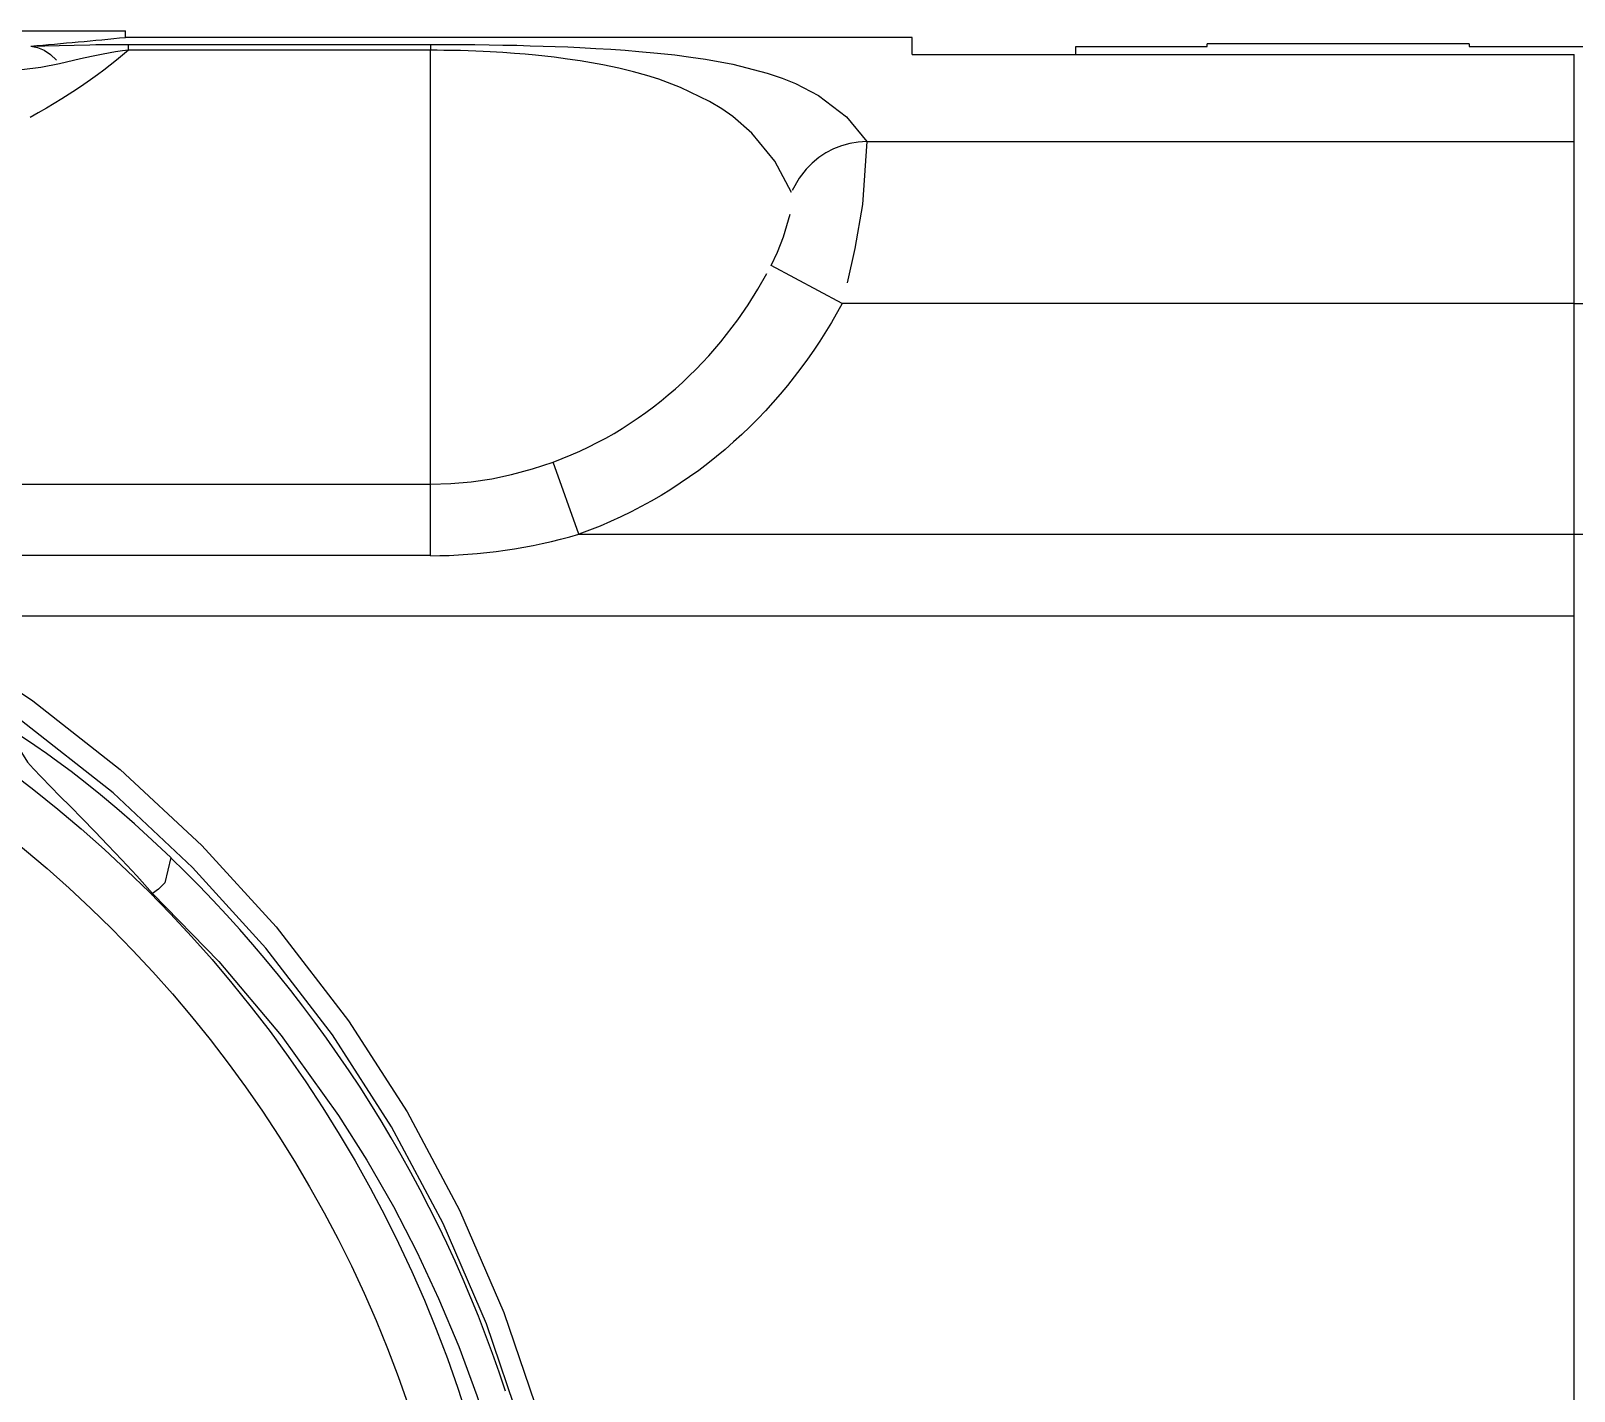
# Model space of a CAD drawing. Header units: millimetres. Extents: x 441156 to 441876, y 4514765 to 4515211.
# Drawn here: x 441489.6618 to 441489.7795, y 4514936.2328 to 4514936.3366 of the extents above; entities that cross this region are included whole.
import ezdxf

# ---------------------------------------------------------------- set-up
doc = ezdxf.new("R2010")
doc.units = ezdxf.units.MM
doc.layers.add('Terminale_sfiato', color=7, linetype='Continuous')

msp = doc.modelspace()

# ---------------------------------------------------------------- linework, layer by layer
at = {"layer": 'Terminale_sfiato', "color": 254, "linetype": 'Continuous'}
for p, q in [((441489.60150032, 4514936.33656222), (441489.66900032, 4514936.33656222)), ((441489.66900903, 4514936.33606336), (441489.66899247, 4514936.33606336)), ((441489.66900903, 4514936.33606336), (441489.66900032, 4514936.33656222)), ((441489.72900032, 4514936.33606336), (441489.66900903, 4514936.33606336)), ((441489.66900905, 4514936.33606202), (441489.66900903, 4514936.33606336)), ((441489.72900032, 4514936.33476733), (441489.72900032, 4514936.33606336)), ((441489.66922372, 4514936.33553094), (441489.69225599, 4514936.33553094)), ((441489.66922372, 4514936.33508066), (441489.66922372, 4514936.33553094)), ((441489.69225599, 4514936.33508066), (441489.66922372, 4514936.33508066)), ((441489.69225599, 4514936.33553094), (441489.69225599, 4514936.33508066)), ((441489.69225599, 4514936.30197125), (441489.69225599, 4514936.33508066)), ((441489.72900032, 4514936.33476733), (441489.77950032, 4514936.33475377)), ((441489.74150032, 4514936.33536559), (441489.75150032, 4514936.33536559)), ((441489.74150032, 4514936.33476398), (441489.74150032, 4514936.33536559)), ((441489.77150032, 4514936.33556336), (441489.75150032, 4514936.33556336)), ((441489.75150032, 4514936.33536559), (441489.75150032, 4514936.33556336)), ((441489.77150032, 4514936.33556336), (441489.77150032, 4514936.33535959)), ((441489.77150032, 4514936.33535959), (441489.78150032, 4514936.33535959)), ((441489.77950032, 4514936.3281209), (441489.77950032, 4514936.33475377)), ((441489.72553739, 4514936.3281209), (441489.77950032, 4514936.3281209)), ((441489.77950032, 4514936.31576478), (441489.77950032, 4514936.3281209)), ((441489.72365915, 4514936.31576478), (441489.71824481, 4514936.31865954)), ((441489.77950032, 4514936.31576478), (441489.72365915, 4514936.31576478)), ((441489.77950032, 4514936.29815332), (441489.77950032, 4514936.31576478)), ((441489.77950032, 4514936.31576478), (441489.78150032, 4514936.31576478)), ((441489.70357597, 4514936.29815332), (441489.70162425, 4514936.30365843)), ((441489.65799988, 4514936.30197125), (441489.69225599, 4514936.30197125)), ((441489.69225599, 4514936.29651721), (441489.69225599, 4514936.30197125)), ((441489.70357597, 4514936.29815332), (441489.77950032, 4514936.29815332)), ((441489.77950032, 4514936.29189472), (441489.77950032, 4514936.29815332)), ((441489.77950032, 4514936.29815332), (441489.78150032, 4514936.29815332)), ((441489.69225599, 4514936.29651721), (441489.65799988, 4514936.29651721)), ((441489.77950032, 4514936.29189472), (441489.6517955, 4514936.29189472)), ((441489.77950032, 4514936.11122973), (441489.77950032, 4514936.29189472)), ((441489.67105725, 4514936.27059724), (441489.67105725, 4514936.27073205))]:
    msp.add_line(p, q, dxfattribs=at)
for points in [[(441489.66395753, 4514936.3340544, 0), (441489.66254563, 4514936.33376702, 0), (441489.66108469, 4514936.33357995, 0), (441489.6595725, 4514936.33350072, 0), (441489.65804819, 4514936.33353207, 0), (441489.65607039, 4514936.33372926, 0), (441489.65414676, 4514936.33406009, 0), (441489.65190529, 4514936.33455474, 0), (441489.65176329, 4514936.33458747, 0)], [(441489.66922372, 4514936.33508066, 0), (441489.66877838, 4514936.3347005, 0), (441489.66831916, 4514936.33432224, 0), (441489.66784607, 4514936.33394594, 0), (441489.66735911, 4514936.33357168, 0), (441489.66685829, 4514936.33319953, 0), (441489.66634361, 4514936.33282958, 0), (441489.66581508, 4514936.33246188, 0), (441489.66527273, 4514936.33209653, 0), (441489.66471655, 4514936.3317336, 0), (441489.66414658, 4514936.33137317, 0), (441489.66356283, 4514936.33101533, 0), (441489.66296533, 4514936.33066015, 0), (441489.66235411, 4514936.33030771, 0), (441489.66172919, 4514936.32995811, 0)], [(441489.66178488, 4514936.3353929, 0), (441489.66394281, 4514936.33545557, 0), (441489.6650909, 4514936.33548249, 0), (441489.66628645, 4514936.33550503, 0), (441489.66674907, 4514936.3355121, 0), (441489.66721942, 4514936.33551826, 0), (441489.66770037, 4514936.33552341, 0), (441489.66818322, 4514936.33552732, 0), (441489.66870161, 4514936.33552999, 0), (441489.66922372, 4514936.33553094, 0)], [(441489.66178488, 4514936.3353929, 0), (441489.66191319, 4514936.33538132, 0), (441489.66204134, 4514936.33536215, 0), (441489.66216919, 4514936.33533541, 0), (441489.66229656, 4514936.33530113, 0), (441489.66242331, 4514936.33525936, 0), (441489.66254928, 4514936.33521014, 0), (441489.66267433, 4514936.33515354, 0), (441489.66279828, 4514936.33508962, 0), (441489.66292101, 4514936.33501847, 0), (441489.66304235, 4514936.33494016, 0), (441489.66316215, 4514936.3348548, 0), (441489.66328028, 4514936.33476248, 0), (441489.66339659, 4514936.33466333, 0), (441489.66351093, 4514936.33455746, 0), (441489.66362317, 4514936.334445, 0), (441489.66373317, 4514936.33432608, 0), (441489.6638408, 4514936.33420086, 0), (441489.66394592, 4514936.33406949, 0), (441489.66395753, 4514936.3340544, 0)], [(441489.66922372, 4514936.33508066, 0), (441489.66899523, 4514936.335056, 0), (441489.66877213, 4514936.33502878, 0), (441489.66855484, 4514936.33499962, 0), (441489.66823212, 4514936.33495209, 0), (441489.66793593, 4514936.33490452, 0), (441489.66729484, 4514936.33479073, 0), (441489.66641156, 4514936.33461503, 0), (441489.66557236, 4514936.33443253, 0), (441489.66395753, 4514936.3340544, 0)], [(441489.69225599, 4514936.33553094, 0), (441489.69287193, 4514936.33553032, 0), (441489.6934863, 4514936.33552849, 0), (441489.69457866, 4514936.33552216, 0), (441489.69565319, 4514936.33551204, 0), (441489.69673315, 4514936.33549783, 0), (441489.69778184, 4514936.33547995, 0), (441489.69884456, 4514936.33545748, 0), (441489.6998667, 4514936.33543145, 0), (441489.70085854, 4514936.33540169, 0), (441489.70178491, 4514936.33536957, 0), (441489.70274268, 4514936.33533158, 0), (441489.70365723, 4514936.33529035, 0), (441489.70488241, 4514936.33522669, 0), (441489.70603204, 4514936.33515711, 0), (441489.70712368, 4514936.33508102, 0), (441489.70815094, 4514936.3349993, 0), (441489.70958673, 4514936.33486613, 0), (441489.71090597, 4514936.33472088, 0), (441489.71212915, 4514936.33456289, 0), (441489.71324688, 4514936.33439529, 0), (441489.7153161, 4514936.33401196, 0), (441489.71795525, 4514936.33333297, 0), (441489.71908393, 4514936.33295061, 0), (441489.72009709, 4514936.33254304, 0), (441489.72187267, 4514936.33162874, 0), (441489.72398767, 4514936.33000844, 0), (441489.72553739, 4514936.3281209, 0)], [(441489.71979922, 4514936.32423954, 0), (441489.71852195, 4514936.32660704, 0), (441489.71676634, 4514936.32876037, 0), (441489.71532398, 4514936.33001555, 0), (441489.71448424, 4514936.33060902, 0), (441489.71355378, 4514936.33117795, 0), (441489.71134022, 4514936.33225173, 0), (441489.7096876, 4514936.33286507, 0), (441489.70875853, 4514936.3331565, 0), (441489.70775292, 4514936.33343593, 0), (441489.70663674, 4514936.3337081, 0), (441489.70541043, 4514936.33396705, 0), (441489.70368844, 4514936.33427048, 0), (441489.7027268, 4514936.33441332, 0), (441489.7016915, 4514936.33454817, 0), (441489.70099589, 4514936.33462863, 0), (441489.70026441, 4514936.33470498, 0), (441489.69948956, 4514936.33477714, 0), (441489.69868152, 4514936.33484332, 0), (441489.69778002, 4514936.33490678, 0), (441489.6968291, 4514936.33496241, 0), (441489.69628139, 4514936.33498939, 0), (441489.69571916, 4514936.33501333, 0), (441489.69513854, 4514936.33503415, 0), (441489.69455438, 4514936.33505116, 0), (441489.69391877, 4514936.33506525, 0), (441489.69327418, 4514936.33507489, 0), (441489.69276598, 4514936.33507921, 0), (441489.69225599, 4514936.33508066, 0)], [(441489.72553739, 4514936.3281209, 0), (441489.72532034, 4514936.32811387, 0), (441489.72510355, 4514936.32809933, 0), (441489.72488729, 4514936.32807729, 0), (441489.72467182, 4514936.32804777, 0), (441489.7244574, 4514936.32801081, 0), (441489.7242443, 4514936.32796647, 0), (441489.72403278, 4514936.32791478, 0), (441489.72382309, 4514936.32785582, 0), (441489.72361549, 4514936.32778965, 0), (441489.72341023, 4514936.32771636, 0), (441489.72320756, 4514936.32763603, 0), (441489.72300773, 4514936.32754877, 0), (441489.72281098, 4514936.32745468, 0), (441489.72261755, 4514936.32735388, 0), (441489.72242768, 4514936.32724648, 0), (441489.7222416, 4514936.32713262, 0), (441489.72205954, 4514936.32701243, 0), (441489.72188171, 4514936.32688607, 0), (441489.72170834, 4514936.32675369, 0), (441489.72153963, 4514936.32661545, 0), (441489.72137579, 4514936.32647151, 0), (441489.72121702, 4514936.32632206, 0), (441489.72106352, 4514936.32616727, 0), (441489.72091547, 4514936.32600733, 0), (441489.72077304, 4514936.32584244, 0), (441489.72063643, 4514936.32567281, 0), (441489.72050578, 4514936.32549862, 0), (441489.72038126, 4514936.32532011, 0), (441489.72026303, 4514936.32513748, 0), (441489.72015122, 4514936.32495095, 0), (441489.72004597, 4514936.32476077, 0), (441489.71994742, 4514936.32456715, 0), (441489.71985567, 4514936.32437033, 0), (441489.71979922, 4514936.32423954, 0)], [(441489.72553739, 4514936.3281209, 0), (441489.72557709, 4514936.32793944, 0), (441489.72560103, 4514936.32768625, 0), (441489.72560923, 4514936.32735331, 0), (441489.72560092, 4514936.32694857, 0), (441489.72557698, 4514936.32648885, 0), (441489.72553739, 4514936.32596674, 0), (441489.72548042, 4514936.32536977, 0), (441489.72540679, 4514936.3247147, 0), (441489.72531986, 4514936.32403179, 0), (441489.72521723, 4514936.32330322, 0), (441489.72509568, 4514936.32251411, 0), (441489.7249575, 4514936.32168708, 0), (441489.72480484, 4514936.32083922, 0), (441489.72463605, 4514936.31996503, 0), (441489.72444656, 4514936.31904815, 0), (441489.72424053, 4514936.31811524, 0), (441489.72405755, 4514936.31733462, 0), (441489.72386352, 4514936.31654955, 0), (441489.72365915, 4514936.31576478, 0)], [(441489.77950032, 4514936.3281209, 0), (441489.77957012, 4514936.32811969, 0)], [(441489.71824481, 4514936.31865954, 0), (441489.71841416, 4514936.31899494, 0), (441489.7185748, 4514936.31933169, 0), (441489.71872595, 4514936.31966725, 0), (441489.71889384, 4514936.32006459, 0), (441489.71904773, 4514936.3204555, 0), (441489.71919092, 4514936.32084708, 0), (441489.71931931, 4514936.32122646, 0), (441489.71943234, 4514936.32158883, 0), (441489.71953127, 4514936.32193482, 0), (441489.71961819, 4514936.32226981, 0), (441489.71969114, 4514936.32258421, 0), (441489.71975121, 4514936.32288034, 0), (441489.71979772, 4514936.32315263, 0), (441489.71983153, 4514936.3234047, 0), (441489.71985179, 4514936.32362971, 0), (441489.71985867, 4514936.3238246, 0), (441489.71985251, 4514936.32399117, 0), (441489.71983275, 4514936.32413096, 0), (441489.71979922, 4514936.32423954, 0)], [(441489.70162425, 4514936.30365843, 0), (441489.70231386, 4514936.30392041, 0), (441489.70299548, 4514936.30420004, 0), (441489.70366867, 4514936.30449693, 0), (441489.70433297, 4514936.3048107, 0), (441489.70498799, 4514936.30514093, 0), (441489.70563333, 4514936.30548719, 0), (441489.70626863, 4514936.30584905, 0), (441489.70689353, 4514936.30622608, 0), (441489.70750772, 4514936.30661782, 0), (441489.7081109, 4514936.30702381, 0), (441489.7087028, 4514936.3074436, 0), (441489.70928316, 4514936.30787672, 0), (441489.70985174, 4514936.30832272, 0), (441489.71040834, 4514936.30878112, 0), (441489.71095276, 4514936.30925148, 0), (441489.71148484, 4514936.30973333, 0), (441489.71200443, 4514936.31022623, 0), (441489.71251138, 4514936.31072971, 0), (441489.7130056, 4514936.31124336, 0), (441489.71348697, 4514936.31176672, 0), (441489.71395541, 4514936.31229937, 0), (441489.71441087, 4514936.3128409, 0), (441489.71485327, 4514936.3133909, 0), (441489.7152826, 4514936.31394896, 0), (441489.7156988, 4514936.3145147, 0), (441489.71610188, 4514936.31508775, 0), (441489.71649182, 4514936.31566773, 0), (441489.71686862, 4514936.31625429, 0), (441489.7172323, 4514936.31684707, 0), (441489.71758287, 4514936.31744576, 0), (441489.71792036, 4514936.31805002, 0), (441489.71824481, 4514936.31865954, 0)], [(441489.72365915, 4514936.31576478, 0), (441489.72325882, 4514936.31503445, 0), (441489.72284263, 4514936.31431149, 0), (441489.72241059, 4514936.3135963, 0), (441489.72196275, 4514936.31288925, 0), (441489.72149917, 4514936.31219073, 0), (441489.72101989, 4514936.31150116, 0), (441489.720525, 4514936.31082095, 0), (441489.72001456, 4514936.3101505, 0), (441489.71948868, 4514936.30949024, 0), (441489.71894746, 4514936.30884062, 0), (441489.71839101, 4514936.30820205, 0), (441489.71781948, 4514936.307575, 0), (441489.717233, 4514936.3069599, 0), (441489.71663175, 4514936.30635722, 0), (441489.7160159, 4514936.30576741, 0), (441489.71538564, 4514936.30519093, 0), (441489.7147412, 4514936.30462825, 0), (441489.7140828, 4514936.30407983, 0), (441489.7134107, 4514936.30354613, 0), (441489.71272516, 4514936.30302763, 0), (441489.71202647, 4514936.30252478, 0), (441489.71131494, 4514936.30203804, 0), (441489.71059091, 4514936.30156786, 0), (441489.70985471, 4514936.30111471, 0), (441489.70910672, 4514936.30067902, 0), (441489.70834734, 4514936.30026123, 0), (441489.70757696, 4514936.29986175, 0), (441489.70679602, 4514936.29948102, 0), (441489.70600497, 4514936.29911943, 0), (441489.70520429, 4514936.29877737, 0), (441489.70439445, 4514936.29845521, 0), (441489.70357597, 4514936.29815332, 0)], [(441489.69225599, 4514936.30197125, 0), (441489.69382015, 4514936.3020178, 0), (441489.69537875, 4514936.30215668, 0), (441489.69694012, 4514936.30238914, 0), (441489.69845765, 4514936.30270542, 0), (441489.70005476, 4514936.30313594, 0), (441489.70162425, 4514936.30365843, 0)], [(441489.6517955, 4514936.29189472, 0), (441489.65696261, 4514936.288809, 0), (441489.66193826, 4514936.28542995, 0), (441489.66858838, 4514936.28019706, 0), (441489.67482594, 4514936.27439918, 0), (441489.68049219, 4514936.26819406, 0), (441489.68601039, 4514936.26101892, 0), (441489.69048384, 4514936.254068, 0), (441489.69448532, 4514936.24657574, 0), (441489.69786978, 4514936.23875884, 0), (441489.70060086, 4514936.23069571, 0)], [(441489.77950032, 4514936.29189472, 0), (441489.77957012, 4514936.29189446, 0)], [(441489.69916158, 4514936.23017313, 0), (441489.6965499, 4514936.23789065, 0), (441489.69323401, 4514936.24556243, 0), (441489.68929763, 4514936.25294043, 0), (441489.68478237, 4514936.25995198, 0), (441489.67971399, 4514936.26655756, 0), (441489.67412455, 4514936.27272325, 0), (441489.66805003, 4514936.27841069, 0), (441489.66105942, 4514936.28392411, 0), (441489.65615563, 4514936.2872426, 0), (441489.65106399, 4514936.29027251, 0)], [(441489.67246182, 4514936.27347293, 0), (441489.67104337, 4514936.27481472, 0), (441489.66967947, 4514936.27605191, 0), (441489.66834552, 4514936.27721349, 0), (441489.66708915, 4514936.27826507, 0), (441489.66592108, 4514936.27920636, 0), (441489.66484622, 4514936.28004153, 0), (441489.6638516, 4514936.28078727, 0), (441489.66296671, 4514936.28142754, 0), (441489.6620949, 4514936.28203441, 0), (441489.66138022, 4514936.28250967, 0), (441489.66081765, 4514936.28286251, 0), (441489.66043545, 4514936.28307879, 0), (441489.66028918, 4514936.28314452, 0), (441489.6602273, 4514936.28314911, 0)], [(441489.66105877, 4514936.28149682, 0), (441489.66110958, 4514936.28135235, 0), (441489.6612294, 4514936.28115459, 0), (441489.66153152, 4514936.28076291, 0), (441489.66197638, 4514936.28025735, 0), (441489.66256739, 4514936.27962954, 0), (441489.66329877, 4514936.27887981, 0), (441489.6640023, 4514936.27816952, 0), (441489.66479697, 4514936.27736988, 0), (441489.66568841, 4514936.27646883, 0), (441489.6666675, 4514936.27546807, 0), (441489.66765917, 4514936.27443772, 0), (441489.66872011, 4514936.27331246, 0), (441489.66985835, 4514936.27207458, 0), (441489.67105725, 4514936.27073205, 0)], [(441489.67246182, 4514936.27347293, 0), (441489.67248606, 4514936.27344584, 0), (441489.67250856, 4514936.27341704, 0), (441489.67252929, 4514936.27338658, 0), (441489.67254822, 4514936.27335449, 0), (441489.67256534, 4514936.27332081, 0), (441489.67258063, 4514936.27328559, 0), (441489.67259405, 4514936.27324885, 0), (441489.67260561, 4514936.27321066, 0), (441489.67261527, 4514936.27317105, 0), (441489.67262304, 4514936.27313008, 0), (441489.67262891, 4514936.27308778, 0), (441489.67263285, 4514936.27304423, 0), (441489.67263488, 4514936.27299946, 0), (441489.67263499, 4514936.27295353, 0), (441489.67263317, 4514936.2729065, 0), (441489.67262943, 4514936.27285843, 0), (441489.67262378, 4514936.27280938, 0), (441489.67261622, 4514936.27275939, 0), (441489.67260676, 4514936.27270855, 0), (441489.67259541, 4514936.2726569, 0), (441489.67258219, 4514936.27260451, 0), (441489.67256711, 4514936.27255144, 0), (441489.67255019, 4514936.27249776, 0), (441489.67253145, 4514936.27244354, 0), (441489.67251092, 4514936.27238884, 0), (441489.67248861, 4514936.27233372, 0), (441489.67246456, 4514936.27227825, 0), (441489.6724388, 4514936.27222251, 0), (441489.67241135, 4514936.27216656, 0), (441489.67238225, 4514936.27211046, 0), (441489.67235154, 4514936.2720543, 0), (441489.67231925, 4514936.27199812, 0), (441489.67228543, 4514936.27194201, 0), (441489.67225011, 4514936.27188603, 0), (441489.67221333, 4514936.27183024, 0), (441489.67217515, 4514936.27177473, 0), (441489.6721356, 4514936.27171955, 0), (441489.67209474, 4514936.27166477, 0), (441489.67205262, 4514936.27161046, 0), (441489.67200928, 4514936.27155669, 0), (441489.67196478, 4514936.27150352, 0), (441489.67191918, 4514936.27145101, 0), (441489.67187253, 4514936.27139923, 0), (441489.67182488, 4514936.27134824, 0), (441489.6717763, 4514936.27129811, 0), (441489.67172685, 4514936.27124889, 0), (441489.67167657, 4514936.27120065, 0), (441489.67162555, 4514936.27115344, 0), (441489.67157383, 4514936.27110733, 0), (441489.67152148, 4514936.27106236, 0), (441489.67146856, 4514936.2710186, 0), (441489.67141515, 4514936.27097609, 0), (441489.6713613, 4514936.27093489, 0), (441489.67130707, 4514936.27089504, 0), (441489.67125255, 4514936.27085661, 0), (441489.67119778, 4514936.27081963, 0), (441489.67114285, 4514936.27078414, 0), (441489.67108781, 4514936.2707502, 0), (441489.67105725, 4514936.27073205, 0)], [(441489.67105725, 4514936.27073205, 0), (441489.67613229, 4514936.26554845, 0), (441489.68087867, 4514936.25990656, 0), (441489.68525736, 4514936.25380259, 0), (441489.68740827, 4514936.25038852, 0), (441489.6894349, 4514936.24684781, 0), (441489.69122166, 4514936.24340064, 0), (441489.69288322, 4514936.23984647, 0), (441489.69442, 4514936.23616822, 0), (441489.69579992, 4514936.23243243, 0), (441489.69708494, 4514936.22843012, 0), (441489.6982004, 4514936.22433831, 0)]]:
    msp.add_polyline3d(points, dxfattribs=at)
for radius in [0.098, 0.094]:
    msp.add_circle((441489.60150032, 4514936.20156222), radius, dxfattribs=at)
for centre, radius, start, end in [((441489.60032346, 4514937.0368543), 0.70414888, 275.00741673, 275.59776601), ((441489.69220406, 4514936.3367017), 0.04018784, 270.0740439, 286.4362394), ((441489.60295167, 4514936.20150226), 0.10005371, 18.2079096, 45.9963388)]:
    msp.add_arc(centre, radius, start, end, dxfattribs=at)

doc.saveas('drawing.dxf')
